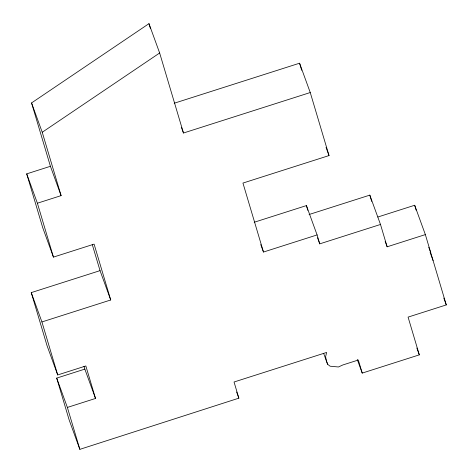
<?xml version="1.0" encoding="UTF-8"?>
<svg xmlns="http://www.w3.org/2000/svg" width="473" height="473" viewBox="0 0 473 473"><rect width="100%" height="100%" fill="white"/><g stroke="black" fill="none" stroke-linecap="round" stroke-linejoin="round"><path stroke-width="0.71" d="M50.422 166.295L26.713 173.869L37.391 203.207L61.1 195.633L50.422 166.295L31.555 102.931L148.971 23.65L159.649 52.988L183.477 133.019L310.253 92.542L329.025 155.576L242.945 183.063L263.479 252.044L317.093 234.927L319.748 243.855L380.493 224.462L387.145 246.8L425.357 234.596L446.287 304.914L408.081 317.111L419.315 354.862L362.223 373.096L357.257 359.45M61.1 195.633L42.233 132.263L159.649 52.988M56.701 378.098L67.379 407.436L95.516 398.449L84.838 369.111L56.701 378.098L69.176 420.012L79.854 449.35L238.859 398.165L234.046 382.001L326.63 352.438L325.613 356.666L326.352 360.716L327.606 364.245L330.071 366.197L338.437 366.977L342.83 364.967L358.327 360.018L362.223 373.096M174.2 103.238L299.575 63.205L310.253 92.542M26.713 173.869L42.759 227.773L53.437 257.111L94.092 244.127L110.723 299.977L41.926 321.947L31.248 292.61L100.045 270.639L110.723 299.977M254.196 222.263L306.415 205.589L317.093 234.927M309.07 214.517L369.815 195.124L380.493 224.462M377.856 217.018L414.679 205.258L425.357 234.596M31.248 292.61L47.028 345.609L57.706 374.947L85.844 365.96L95.516 398.449M428.763 247.255L430.749 252.712M430.111 252.393L433.091 260.582M443.804 298.091L446.287 304.914M385.158 241.342L387.145 246.8M416.831 348.039L419.315 354.862M326.045 147.393L329.025 155.576M317.513 237.718L319.748 243.855M323.633 353.331L327.606 364.245M260.747 244.541L263.479 252.044M181.49 127.562L183.477 133.019M236.624 392.022L238.859 398.165M31.555 102.931L42.233 132.263M414.679 205.258L416.128 210.136M369.815 195.124L371.683 201.403M299.575 63.205L301.685 70.288M306.415 205.589L307.846 210.396M148.971 23.65L150.449 28.611M92.253 244.482L100.045 270.639M37.391 203.207L53.437 257.111M83.993 366.285L84.838 369.111M41.926 321.947L57.706 374.947M67.379 407.436L79.854 449.35"/></g></svg>
